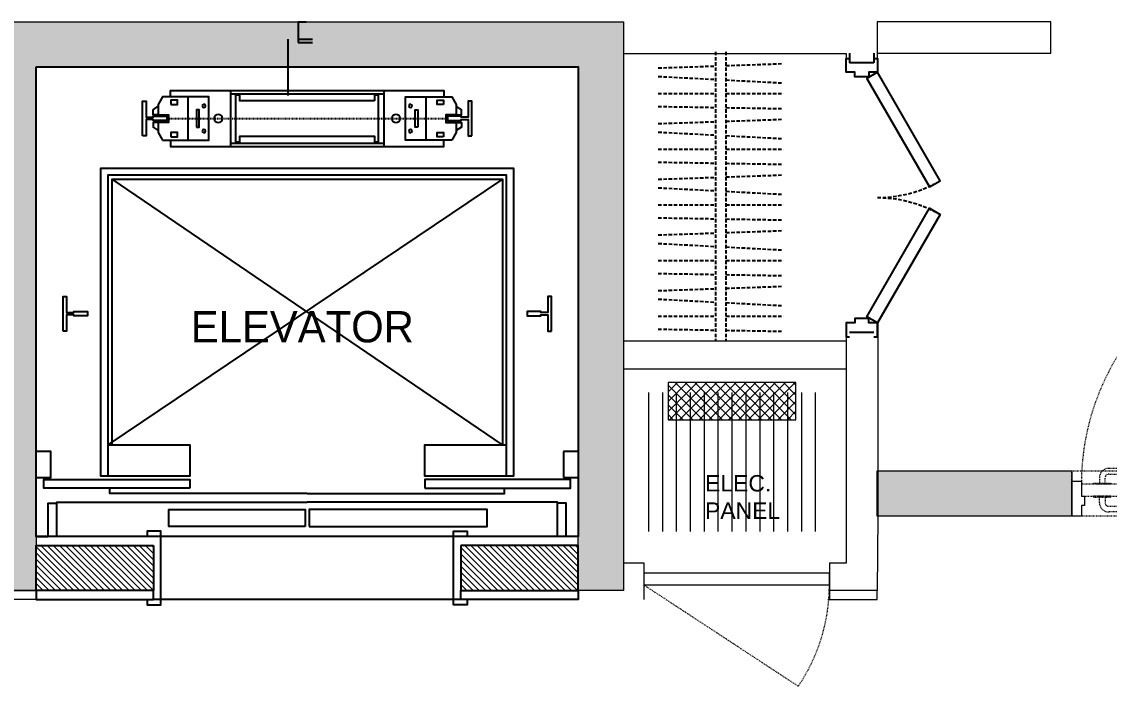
# Model space of a CAD drawing. Header units: inches. Extents: x 0 to 2865, y 0 to 4378.
# Drawn here: x 1399 to 1555.5, y 1289.4 to 1385 of the extents above; entities that cross this region are included whole.
import ezdxf

# ---------------------------------------------------------------- set-up
doc = ezdxf.new("R2010")
doc.units = ezdxf.units.IN
for name, pattern in [('CLINE', [1.05, 0.6, -0.125, 0.2, -0.125]), ('DASHED', [0.75, 0.5, -0.25]), ('HIDDEN', [0.375, 0.25, -0.125])]:
    doc.linetypes.add(name, pattern=pattern)
for name, color, linetype in [('22-016_Xref_2ND-6TH Floor Plan$0$DOOR', 4, 'Continuous'), ('22-016_Xref_2ND-6TH Floor Plan$0$DOOR-FINE', 250, 'DASHED'), ('22-016_Xref_2ND-6TH Floor Plan$0$FURNITURE-LIGHT', 252, 'DASHED'), ('22-016_Xref_2ND-6TH Floor Plan$0$WALL-INTERIOR', 6, 'Continuous'), ('22-016_Xref_2ND-6TH Floor Plan$0$WALL-STUD', 5, 'Continuous'), ('A-ELEVATOR', 9, 'Continuous'), ('A-WALL-EXTR', 2, 'Continuous'), ('A-WALL-INTR', 4, 'Continuous'), ('I-FURN', 8, 'Continuous'), ('I-Furn Text', 7, 'Continuous'), ('TTEXT', 7, 'Continuous')]:
    doc.layers.add(name, color=color, linetype=linetype)
doc.layers.add('A-WALL', color=113, linetype='Continuous', lineweight=9)
doc.layers.add('I-DOOR', color=6, linetype='Continuous', lineweight=20)
doc.styles.add('1 by 8 new', font='GOTHIC.TTF', dxfattribs={"height": 4.5})
doc.styles.add('A-ARCH-B01FL$0$Annotative', font='arial.ttf')
pattern_1 = [(135, (-3349.263856768874, 33405.36156460548), (-0.4419417382415924, -0.4419417382415921), [])]

# ---------------------------------------------------------------- blocks, each defined once
blk = doc.blocks.new('ELEV_CWT')
at = {"linetype": 'Continuous'}
for p, q in [((-279.5, 102), (-279.5, -102)), ((-279.5, 90), (279.5, 90)), ((279.5, -102), (279.5, 102)), ((-434.5, 79), (-434.5, -79)), ((434.5, 79), (434.5, -79)), ((-279.5, -90), (279.5, -90))]:
    blk.add_line(p, q, dxfattribs=at)
at = {"linetype": 'CLINE'}
blk.add_line((-512.5, 0), (512.5, 0), dxfattribs=at)
for points in [[(-499.5, 79), (-499.5, 102), (499.5, 102), (499.5, 79)], [(-544.5, 14), (-563.5, 14), (-563.5, 32), (-544.5, 44)], [(544.5, 14), (563.5, 14), (563.5, 32), (544.5, 44)], [(-544.5, -14), (-563.5, -14), (-563.5, -32), (-544.5, -45)], [(544.5, -14), (563.5, -14), (563.5, -32), (544.5, -45)], [(-499.5, -79), (-499.5, -102), (499.5, -102), (499.5, -79)]]:
    blk.add_lwpolyline(points)
at = {"linetype": 'Continuous'}
blk.add_lwpolyline([(245.5, -65), (-246.5, -65), (-246.5, -85), (-261.5, -85), (-261.5, 85), (-246.5, 85), (-246.5, 65), (245.5, 65), (245.5, 85), (260.5, 85), (260.5, -85), (245.5, -85)], close=True, dxfattribs=at)
for points in [[(-601.5, 63), (-601.5, -64), (-588.5, -63.99999999999865), (-588.5, -4.999999999999602), (-562.5, -5), (-562.5, -9), (-512.5, -9), (-512.5, 7), (-562.5, 7), (-562.5, 3.000000000000909), (-588.5, 3.000000000000909), (-588.5, 63.00000000000088)], [(-528.5, 79), (-359.5, 79), (-359.5, -79), (-528.5, -79), (-544.5, -51), (-544.5, -14), (-506.5, -14), (-506.5, 14), (-544.5, 14), (-544.5, 51), (-528.5, 79)], [(-498.5, 67), (-474.5, 67), (-474.5, 51), (-498.5, 51)], [(528.5, 79), (359.5, 79), (359.5, -79), (528.5, -79), (544.5, -51), (544.5, -14), (506.5, -14), (506.5, 14), (544.5, 14), (544.5, 51), (528.5, 79)], [(498.5, 67), (474.5, 67), (474.5, 51), (498.5, 51)], [(601.5, 63), (601.5, -64), (588.5, -63.99999999999865), (588.5, -4.999999999999602), (562.5, -5), (562.5, -9), (512.5, -9), (512.5, 7), (562.5, 7), (562.5, 3.000000000000909), (588.5, 3.000000000000909), (588.5, 63.00000000000088)], [(-404.5, 32), (-394.5, 32), (-394.5, -32), (-404.5, -32)], [(404.5, 32), (394.5, 32), (394.5, -32), (404.5, -32)], [(-498.5, -51), (-474.5, -51), (-474.5, -67), (-498.5, -67)], [(498.5, -51), (474.5, -51), (474.5, -67), (498.5, -67)]]:
    blk.add_lwpolyline(points, close=True)
for centre, radius in [((-377.5, 46), 6), ((377.5, 46), 6), ((-324.5, 0), 15), ((324.5, 0), 15), ((-377.5, -46), 6), ((377.5, -46), 6)]:
    blk.add_circle(centre, radius, dxfattribs=at)
for centre, start, end in [((-507.5, 13), 0, 90), ((507.5, 13), 90, 180), ((-507.5, -13), 270, 0), ((507.5, -13), 180, 270)]:
    blk.add_arc(centre, 1, start, end, dxfattribs=at)
blk = doc.blocks.new('*U47')
blk.add_lwpolyline([(1.375, 0.5), (2.25, -1.015544456622768), (17.83845726811989, 7.984455543377237), (16.96345726811989, 9.500000000000004)], close=True)
blk.add_lwpolyline([(-0.625, 0), (-0.625, 0.5), (1.375, 0.5), (1.375, -0.75), (1.999999999999773, -0.75), (2, -2.747277672297904), (1.375, -2.747277672297904), (1.375, -3.997277672297904), (-0.625, -3.997277672297904), (-0.625, -3.497277672297904)])
at = {"layer": '22-016_Xref_2ND-6TH Floor Plan$0$DOOR-FINE'}
blk.add_arc((1.375, 0.5), 18, 0, 27.2136904000545, dxfattribs=at)
at = {"layer": '22-016_Xref_2ND-6TH Floor Plan$0$WALL-INTERIOR'}
blk.add_line((0, 0), (0, -3.497277672297904), dxfattribs=at)
blk = doc.blocks.new('*U48')
blk.add_lwpolyline([(1.375, 0.5), (2.25, -1.015544456622768), (17.83845726811989, 7.984455543377237), (16.96345726811989, 9.500000000000004)], close=True)
blk.add_lwpolyline([(-0.625, 0), (-0.625, 0.5), (1.375, 0.5), (1.375, -0.75), (1.999999999999773, -0.75), (2, -2.749090497919249), (1.375, -2.749090497919249), (1.375, -3.999090497919249), (-0.625, -3.999090497919249), (-0.625, -3.499090497919249)])
at = {"layer": '22-016_Xref_2ND-6TH Floor Plan$0$DOOR-FINE'}
blk.add_arc((1.375, 0.5), 18, 0, 27.2136904000545, dxfattribs=at)
at = {"layer": '22-016_Xref_2ND-6TH Floor Plan$0$WALL-INTERIOR'}
blk.add_line((0, 0), (0, -3.499090497919249), dxfattribs=at)
blk = doc.blocks.new('*U46')
at = {"transparency": 33554636}
for p, q in [((0, 0.75), (41.53884544499657, 0.75)), ((0, -0.75), (41.53884544499657, -0.75))]:
    blk.add_line(p, q, dxfattribs=at)
for points in [[(1.973809422881633, 0.75), (1.685904529677828, 8.99451744317139)], [(4.039305834462, 0.75), (4.471023606186463, 8.98766581279233)], [(6, 0.75), (6, 9)], [(8.013091298696168, 0.75), (8.157071657935607, 8.998629256407776)], [(9.973809422881631, 0.75), (9.685904529677828, 8.99451744317139)], [(12.039305834462, 0.75), (12.47102360618646, 8.98766581279233)], [(14, 0.75), (14, 9)], [(16.01309129869617, 0.75), (16.15707165793561, 8.998629256407776)], [(17.97380942288163, 0.75), (17.68590452967783, 8.99451744317139)], [(20.039305834462, 0.75), (20.47102360618646, 8.98766581279233)], [(22, 0.75), (22, 9)], [(24.01309129869617, 0.75), (24.1570716579356, 8.998629256407776)], [(25.97380942288163, 0.75), (25.68590452967782, 8.99451744317139)], [(28.039305834462, 0.75), (28.47102360618646, 8.98766581279233)], [(30, 0.75), (30, 9)], [(32.01309129869617, 0.75), (32.1570716579356, 8.998629256407776)], [(33.97380942288163, 0.75), (33.68590452967783, 8.99451744317139)], [(36.039305834462, 0.75), (36.47102360618646, 8.98766581279233)], [(38, 0.75), (38, 9)], [(40.01309129869617, 0.75), (40.1570716579356, 8.998629256407776)], [(2.314095470323082, -8.99451744317139), (2.026190577119277, -0.7499999999999982)], [(3.528976393813082, -8.9876658127896), (3.960694165537403, -0.75)], [(6, -9), (6, -0.75)], [(7.842928342064395, -8.998629256407773), (7.986908701303833, -0.75)], [(10.31409547032308, -8.99451744317139), (10.02619057711928, -0.7499999999999982)], [(11.52897639381308, -8.9876658127896), (11.9606941655374, -0.75)], [(14, -9), (14, -0.75)], [(15.84292834206439, -8.998629256407773), (15.98690870130383, -0.75)], [(18.31409547032308, -8.99451744317139), (18.02619057711927, -0.7499999999999982)], [(19.52897639381308, -8.9876658127896), (19.9606941655374, -0.75)], [(22, -9), (22, -0.75)], [(23.84292834206439, -8.998629256407773), (23.98690870130383, -0.75)], [(26.31409547032308, -8.99451744317139), (26.02619057711927, -0.7499999999999982)], [(27.52897639381308, -8.9876658127896), (27.9606941655374, -0.75)], [(30, -9), (30, -0.75)], [(31.84292834206439, -8.998629256407773), (31.98690870130383, -0.75)], [(34.31409547032308, -8.99451744317139), (34.02619057711927, -0.7499999999999982)], [(35.52897639381308, -8.9876658127896), (35.9606941655374, -0.75)], [(38, -9), (38, -0.75)], [(39.84292834206439, -8.998629256407773), (39.98690870130383, -0.75)]]:
    blk.add_lwpolyline(points, dxfattribs=at)
blk = doc.blocks.new('D2')
at = {"layer": 'A-WALL-EXTR', "color": 8, "linetype": 'HIDDEN', "lineweight": 5, "ltscale": 0.1, "transparency": 33554636}
for points in [[(2.097039473683253, 1.39181286548046), (2.097039473697805, 36.60818713451954), (0.3470394736978051, 36.60818713451954), (0.3470394736868911, 1.39181286548046)], [(0.3470394736978051, 32.34926945752522), (0.3470394736978051, 34.83805657792982), (0.1986917547219491, 34.83805657792982), (0.1986917547219491, 32.34926945752522)], [(2.097039473697805, 32.34926945752522), (2.097039473697805, 34.83805657792982), (2.245387192659109, 34.83805657792982), (2.245387192659109, 32.34926945752522)]]:
    blk.add_lwpolyline(points, close=True, dxfattribs=at)
for points in [[(0.198691754736501, 33.18570679055847), (-0.5801337699085707, 33.18570679055847, 0.414213562373095), (-1.099350786320429, 32.66648977411751), (-1.099350786320429, 28.92311855114895), (-1.915263240702188, 28.92311855114895), (-1.915263240687636, 32.66648977411751, -0.4142135623730951), (-0.5801337699085707, 34.00161924492204), (0.198691754736501, 34.00161924492204)], [(2.245387192659109, 33.18570679055847), (3.024212717304181, 33.18570679055847, -0.414213562373095), (3.543429733716039, 32.66648977411751), (3.543429733716039, 28.92311855114895), (4.359342188097798, 28.92311855114895), (4.359342188083247, 32.66648977411751, 0.4142135623730951), (3.024212717304181, 34.00161924492204), (2.245387192659109, 34.00161924492204)]]:
    blk.add_lwpolyline(points, format="xyb", dxfattribs=at)
blk.add_arc((2.065450912747521, 1.312817616002079), 35.29538365404344, 2.970378970372265, 89.94872158119419, dxfattribs=at)
at = {"layer": 'I-DOOR', "color": 6, "lineweight": 5, "transparency": 33554636}
for points in [[(0.3470394736868911, 36.60818713451954), (0.3470394736978051, 36.14217836258103), (-1.007492690034269, 36.14217836258103), (-1.007492690034269, 36.60818713451954), (-2.5, 36.60818713451954), (-2.5, 38), (2.5, 38), (2.5, 36.60818713451954)], [(2.097039473683253, 1.39181286548046), (37.31341374272597, 1.39181286546318), (37.31341374272597, 3.14181286546318), (2.097039473683253, 3.141812865476822)], [(33.05449606573529, 3.14181286546318), (35.54328318613989, 3.14181286546318), (35.54328318613989, 3.290160584439036), (33.05449606573529, 3.290160584439036)], [(0.3470394736868911, 1.39181286548046), (0.3470394736978051, 1.857821637418965), (-1.007492690034269, 1.857821637418965), (-1.007492690034269, 1.39181286548046), (-2.5, 1.39181286548046), (-2.5, 0), (2.5, 0), (2.5, 1.39181286548046)], [(33.05449606573529, 1.39181286546318), (35.54328318613989, 1.39181286546318), (35.54328318613989, 1.243465146501876), (33.05449606573529, 1.243465146501876)]]:
    blk.add_lwpolyline(points, close=True, dxfattribs=at)
for points in [[(33.89093339876854, 3.290160584424484), (33.89093339876854, 4.068986109069556, 0.414213562373095), (33.37171638232394, 4.588203125481414), (29.62834515935538, 4.588203125481414), (29.62834515935538, 5.404115579863173), (33.37171638232394, 5.404115579848622, -0.4142135623730951), (34.70684585312847, 4.068986109069556), (34.70684585312847, 3.290160584424484)], [(33.89093339876854, 1.243465146501876), (33.89093339876854, 0.4646396218568043, -0.414213562373095), (33.37171638232394, -0.05457739455505362), (29.62834515935538, -0.05457739455505362), (29.62834515935538, -0.8704898489368134), (33.37171638232394, -0.8704898489222614, 0.4142135623730951), (34.70684585312847, 0.4646396218568043), (34.70684585312847, 1.243465146501876)]]:
    blk.add_lwpolyline(points, format="xyb", dxfattribs=at)

msp = doc.modelspace()

# ---------------------------------------------------------------- hatches: boundary and pattern name
at = {"layer": 'A-WALL', "lineweight": 5, "transparency": 33554636}
h = msp.add_hatch(color=8, dxfattribs=at)
h.dxf.hatch_style = 1
h.paths.add_polyline_path([(1401.046375780898, 1303.161702188268), (1394.546375780898, 1303.161702188268), (1394.546375780894, 1384.966826151239), (1485.546375780894, 1384.966826151239), (1485.546375780894, 1303.161702188268), (1479.046375780894, 1303.161702188268), (1479.046375780894, 1378.466826151239), (1401.046375780894, 1378.466826151239)])
h = msp.add_hatch(color=8, dxfattribs=at)
h.dxf.hatch_style = 1
h.paths.add_polyline_path([(1522.046375780879, 1320.384142817894), (1550.046375780879, 1320.384142817892), (1550.046375780879, 1313.884142817892), (1522.046375780879, 1313.884142817894)])
h = msp.add_hatch(dxfattribs=at)
h.set_pattern_fill('ANSI31', color=8, scale=5, angle=89.99999999999999)
h.set_pattern_definition(pattern_1)
h.paths.add_polyline_path([(1417.93835237878, 1309.661702188268), (1417.93835237878, 1303.161702188268), (1401.046375780894, 1303.161702188268), (1401.046375780894, 1309.661702188268)])
h = msp.add_hatch(dxfattribs=at)
h.set_pattern_fill('ANSI31', color=8, scale=5, angle=89.99999999999999)
h.set_pattern_definition(pattern_1)
h.paths.add_polyline_path([(1462.154399183008, 1309.661702188268), (1462.154399183008, 1303.161702188268), (1479.046375780894, 1303.161702188268), (1479.046375780894, 1309.661702188268)])
at = {"layer": 'A-WALL-EXTR', "linetype": 'HIDDEN', "lineweight": 5, "ltscale": 0.1, "transparency": 33554636}
h = msp.add_hatch(dxfattribs=at)
h.set_pattern_fill('_USER', color=8, angle=-45.00000000000001, double=1, pattern_type=0)
h.set_pattern_definition([(315, (556.9476954152888, 4183.995142627565), (0.7071067811865477, 0.7071067811865475), []), (44.99999999999999, (556.9476954152888, 4183.995142627565), (-0.7071067811865474, 0.7071067811865477), [])])
h.paths.add_polyline_path([(1510.372162592481, 1327.729438105419), (1510.372162592481, 1333.090883525229), (1491.974753488379, 1333.090883525229), (1491.974753488379, 1327.729438105419)])
at = {"layer": 'I-FURN', "lineweight": 5, "transparency": 33554636}
h = msp.add_hatch(dxfattribs=at)
h.set_pattern_fill('_USER', color=8, scale=2, angle=-90.00000000000001, pattern_type=0)
h.set_pattern_definition([(270, (5405.19867923026, 2185.561393626917), (2, -8.572527594031472e-16), [])])
h.paths.add_polyline_path([(1514.402424218759, 1331.647914526045), (1488.676991832326, 1331.647914526045), (1488.676991832326, 1311.647914526045), (1514.402424218759, 1311.647914526045)])

# ---------------------------------------------------------------- linework, layer by layer
at = {"layer": '22-016_Xref_2ND-6TH Floor Plan$0$WALL-INTERIOR', "color": 8, "transparency": 33554636}
for p, q in [((1438.762882822735, 1384.966386017352), (1438.762882822735, 1381.966386017352)), ((1438.762882822735, 1381.966386017352), (1440.796375804592, 1381.966386017352)), ((1518.100184595507, 1380.466826151284, -2.48068543880341e-09), (1518.100184595511, 1379.071460733323, -2.48068543880341e-09)), ((1521.600184595507, 1380.466826151284, -2.48068543880341e-09), (1521.600184595507, 1379.07140256712, -2.48068543880341e-09))]:
    msp.add_line(p, q, dxfattribs=at)
at = {"layer": '22-016_Xref_2ND-6TH Floor Plan$0$WALL-STUD', "color": 8, "transparency": 33554636}
for p, q in [((1438.762882822735, 1384.966386017352), (1439.888311961626, 1384.966386017352)), ((1437.296375780894, 1374.350878871389), (1437.296375780894, 1382.466386017352)), ((1438.762850961823, 1382.466386017352), (1440.796375804592, 1382.466386017352)), ((1438.762882822735, 1382.466386017352), (1439.888311961626, 1382.466386017352))]:
    msp.add_line(p, q, dxfattribs=at)
at = {"layer": 'A-ELEVATOR', "color": 8, "transparency": 33554636}
for p, q in [((1401.046375780894, 1310.939261558645), (1401.046375780894, 1378.466826151239)), ((1468.132992536448, 1362.309344780865), (1411.369207803116, 1324.128238854938)), ((1468.132992536448, 1324.128238854938), (1411.95975902534, 1362.309344780861)), ((1479.046375780894, 1323.143986817905), (1476.920391380892, 1323.143986817905)), ((1476.920391380892, 1323.143986817905), (1476.920391380892, 1319.403829077165)), ((1476.920391380892, 1319.403829077165), (1479.046375780894, 1319.403829077165)), ((1462.154399183008, 1301.88414281789), (1417.93835237878, 1301.88414281789))]:
    msp.add_line(p, q, dxfattribs=at)
for points in [[(1411.369207803116, 1324.128238854938), (1423.135001065119, 1324.128238854938), (1423.135001065119, 1319.64004956605), (1410.345585684598, 1319.64004956605), (1410.345585684598, 1363.923518121604), (1469.707795795708, 1363.923518121604), (1469.707795795708, 1319.64004956605), (1456.957750496669, 1319.64004956605), (1456.957750496669, 1324.128238854938), (1468.723543758671, 1324.128238854938)], [(1468.723543758671, 1319.600679484568), (1468.723543758671, 1362.899896003085), (1411.369207803116, 1362.899896003085), (1411.369207803116, 1319.64004956605)], [(1411.95975902534, 1324.128238854938), (1411.95975902534, 1362.309344780861), (1468.132992536448, 1362.309344780865), (1468.132992536448, 1324.128238854938)], [(1401.046375780894, 1319.403829077165), (1403.172360180892, 1319.403829077165), (1403.172360180892, 1323.143986817905), (1401.046375780894, 1323.143986817905)], [(1440.046375780894, 1317.120364351235), (1411.644798373487, 1317.120364351235), (1411.644798373487, 1317.868395899383)], [(1440.046375780894, 1317.120364351235), (1468.447953188301, 1317.120364351235), (1468.447953188301, 1317.868395899383)], [(1401.046375780894, 1310.939261558641), (1402.778659366079, 1310.939261558641), (1402.778659366079, 1315.742411499382), (1404.038501973486, 1315.742411499382)], [(1404.038501973486, 1310.939261558641), (1404.038501973486, 1315.860521743828), (1440.046375780894, 1315.860521743828)], [(1476.054249588302, 1310.939261558641), (1476.054249588302, 1315.860521743828), (1440.046375780894, 1315.860521743828)], [(1479.046375780894, 1310.939261558641), (1477.314092195709, 1310.939261558641), (1477.314092195709, 1315.742411499382), (1476.054249588302, 1315.742411499382)]]:
    msp.add_lwpolyline(points, dxfattribs=at)
for points in [[(1404.912514440155, 1340.466822669751), (1404.912514440155, 1345.466823017899), (1405.424325499414, 1345.466823017899), (1405.424325499414, 1343.143988210494), (1406.447947617929, 1343.143988210494), (1406.447947617929, 1343.301468536419), (1408.416451692006, 1343.301468536419), (1408.416451692006, 1342.671547232717), (1406.447947617929, 1342.671547232717), (1406.447947617929, 1342.829027558641), (1405.424325499414, 1342.829027558641), (1405.424325499414, 1340.466822669751)], [(1475.180237121636, 1340.466822669751), (1475.180237121636, 1345.466823017902), (1474.668426062377, 1345.466823017902), (1474.668426062377, 1343.143988210494), (1473.644803943858, 1343.143988210494), (1473.644803943858, 1343.301468536419), (1471.676299869781, 1343.301468536419), (1471.676299869781, 1342.671547232717), (1473.644803943858, 1342.671547232717), (1473.644803943858, 1342.829027558641), (1474.668426062377, 1342.829027558641), (1474.668426062377, 1340.466822669751)], [(1423.135001065119, 1317.868395899383), (1402.152593016497, 1317.868395899383), (1402.152593016497, 1319.128238506791), (1423.135001065119, 1319.128238506791)], [(1456.957750496669, 1317.868395899383), (1477.940158545291, 1317.868395899383), (1477.940158545291, 1319.128238506791), (1456.957750496669, 1319.128238506791)], [(1439.766522300026, 1312.395954573455), (1420.128198358827, 1312.395954573455), (1420.128198358827, 1314.843821911262), (1439.766522300026, 1314.843821911262)], [(1440.326229261762, 1312.395954573455), (1465.964553202961, 1312.395954573455), (1465.964553202961, 1314.843821911262), (1440.326229261762, 1314.843821911262)]]:
    msp.add_lwpolyline(points, close=True, dxfattribs=at)
at = {"layer": 'A-WALL', "color": 8, "lineweight": 5, "transparency": 33554636}
for p, q in [((1522.046375780883, 1384.966826151284, -1.52020798819865e-09), (1522.046375780883, 1379.696868901044, -2.682598651544489e-09)), ((1485.546375780894, 1380.416883514779), (1517.59915440988, 1380.416883514779)), ((1517.59915440988, 1380.416883514779), (1517.59915440988, 1379.696942809037, -2.682598651545018e-09)), ((1522.15655564181, 1341.765193783203), (1522.15655564181, 1313.884142817894)), ((1517.656555641821, 1307.161702188268), (1517.656555641821, 1339.666621918686)), ((1485.54637578089, 1339.068724053468), (1517.656555641821, 1339.068724053468)), ((1485.54637578089, 1335.068724053468), (1517.656555641821, 1335.068724053468)), ((1522.15655564181, 1313.884142817894), (1522.046375780879, 1303.161702188268)), ((1485.54637578089, 1307.161702188268), (1488.474244405828, 1307.161702188268)), ((1488.474244405828, 1307.161702188268), (1488.474244405828, 1301.884142817898)), ((1515.184591354537, 1307.161702188268), (1517.656555641821, 1307.161702188268)), ((1515.184591354537, 1307.161702188268), (1515.184591354537, 1301.884142817898))]:
    msp.add_line(p, q, dxfattribs=at)
at = {"layer": 'A-WALL', "color": 8, "transparency": 33554636}
msp.add_lwpolyline([(1401.046375780898, 1303.161702188268), (1394.546375780898, 1303.161702188268), (1394.546375780894, 1384.966826151239), (1485.546375780894, 1384.966826151239), (1485.546375780894, 1303.161702188268), (1479.046375780894, 1303.161702188268), (1479.046375780894, 1378.466826151239), (1401.046375780894, 1378.466826151239)], close=True, dxfattribs=at)
at = {"layer": 'A-WALL', "color": 8, "lineweight": 5, "transparency": 33554636}
for points in [[(1522.046375780894, 1384.966826151284), (1522.046375780898, 1380.466826151295), (1547.046375780879, 1380.466826151168), (1547.046375780879, 1384.966826151157)], [(1522.046375780879, 1320.384142817894), (1550.046375780879, 1320.384142817892), (1550.046375780879, 1313.884142817892), (1522.046375780879, 1313.884142817894)]]:
    msp.add_lwpolyline(points, close=True, dxfattribs=at)
for points in [[(1391.618507155959, 1303.161702188268), (1401.046375780894, 1303.161702188268), (1401.046375780894, 1301.884142817898), (1391.618507155959, 1301.884142817898)], [(1514.944235128514, 1301.884142817898), (1522.046375780879, 1301.884142817898), (1522.046375780879, 1303.161702188268), (1515.08707551509, 1303.161702188268)]]:
    msp.add_lwpolyline(points, dxfattribs=at)
at = {"layer": 'A-WALL-EXTR', "color": 8, "linetype": 'HIDDEN', "lineweight": 5, "ltscale": 0.1, "transparency": 33554636}
msp.add_lwpolyline([(1550.046375780879, 1320.384142817892), (1588.046375780879, 1320.384142817892), (1588.046375780879, 1313.884142817892), (1550.046375780879, 1313.884142817892)], close=True, dxfattribs=at)
msp.add_lwpolyline([(1488.474244405821, 1303.985479113905), (1510.713616131965, 1289.406197430694, 0.1498883181390293), (1515.184591354529, 1303.985479113901, 1.014959076355509)], format="xyb", dxfattribs=at)
at = {"layer": 'A-WALL-INTR', "color": 8, "transparency": 33554636}
for points in [[(1417.014878114223, 1301.884142817898), (1417.014878114223, 1301.096741188268), (1418.9833821883, 1301.096741188268), (1418.9833821883, 1311.726663188268), (1417.014878114223, 1311.726663188268), (1417.014878114223, 1310.939261558638)], [(1463.077873447561, 1301.884142817898), (1463.077873447561, 1301.096741188268), (1461.109369373484, 1301.096741188268), (1461.109369373484, 1311.726663188268), (1463.077873447561, 1311.726663188268), (1463.077873447561, 1310.939261558638)]]:
    msp.add_lwpolyline(points, dxfattribs=at)
for points in [[(1417.93835237878, 1309.661702188268), (1417.93835237878, 1303.161702188268), (1401.046375780894, 1303.161702188268), (1401.046375780894, 1309.661702188268)], [(1462.154399183008, 1309.661702188268), (1462.154399183008, 1303.161702188268), (1479.046375780894, 1303.161702188268), (1479.046375780894, 1309.661702188268)], [(1417.93835237878, 1301.88414281789), (1417.93835237878, 1303.16170218826), (1401.046375780894, 1303.161702188268), (1401.046375780894, 1301.884142817898)], [(1462.154399183008, 1301.88414281789), (1462.154399183008, 1303.16170218826), (1479.046375780894, 1303.161702188268), (1479.046375780894, 1301.884142817898)]]:
    msp.add_lwpolyline(points, close=True, dxfattribs=at)
at = {"layer": 'Defpoints', "color": 8, "transparency": 33554636}
msp.add_lwpolyline([(1401.046375780894, 1378.466826151239), (1479.046375780894, 1378.466826151239), (1479.046375780894, 1310.939261558645), (1401.046375780894, 1310.939261558645)], close=True, dxfattribs=at)
at = {"layer": 'I-DOOR', "color": 8, "lineweight": 5, "transparency": 33554636}
for p, q in [((1488.474244405828, 1305.735479113905), (1488.474244405821, 1303.985479113905)), ((1488.474244405821, 1305.73547911391), (1515.184591354529, 1305.735479113782)), ((1515.184591354529, 1303.985479113778), (1515.184591354537, 1305.735479113774)), ((1488.474244405821, 1303.985479113905), (1515.184591354529, 1303.985479113778))]:
    msp.add_line(p, q, dxfattribs=at)
at = {"layer": 'I-FURN', "color": 8, "lineweight": 5, "transparency": 33554636}
msp.add_lwpolyline([(1510.372162592481, 1327.729438105419), (1510.372162592481, 1333.090883525229), (1491.974753488379, 1333.090883525229), (1491.974753488379, 1327.729438105419)], close=True, dxfattribs=at)

# ---------------------------------------------------------------- block references
at = {"layer": '22-016_Xref_2ND-6TH Floor Plan$0$DOOR', "color": 8, "transparency": 33554636, "yscale": 1.000757998480005, "zscale": 1.000757998480005}
for name, p, xscale, rotation in [('*U48', (1521.601265817069, 1379.071402549152, -1.27618387434213e-09), 1.000757998480005, 269.9990478063124), ('*U47', (1521.600073751812, 1340.29203013083, -1.27618387434213e-09), -1.000757998480005, 269.9990478063125)]:
    msp.add_blockref(name, p, dxfattribs=dict(at, xscale=xscale, rotation=rotation))
at = {"layer": '22-016_Xref_2ND-6TH Floor Plan$0$FURNITURE-LIGHT', "color": 8, "lineweight": -3, "transparency": 33554636, "xscale": 1.000755996964008, "yscale": 1.000755996964008, "zscale": 1.000755996964008, "rotation": 270.0009521936876}
msp.add_blockref('*U46', (1499.554586190403, 1380.638985207378), dxfattribs=at)
at = {"layer": 'A-ELEVATOR', "color": 8, "transparency": 33554636, "xscale": -0.03937008148148134, "yscale": 0.03937008148148134, "zscale": 0.03937008148148134, "rotation": 180}
msp.add_blockref('ELEV_CWT', (1440.046375780894, 1371.049502869752), dxfattribs=at)
at = {"layer": 'I-DOOR', "color": 8, "lineweight": 5, "transparency": 33554636, "rotation": 90.00000000000001}
msp.add_blockref('D2', (1588.046375780879, 1316.384142817892), dxfattribs=at)

# ---------------------------------------------------------------- texts
at = {"layer": 'I-Furn Text', "color": 8, "lineweight": 5, "transparency": 33554636, "insert": (1439.34936595858, 1343.358621750634), "char_height": 4.5, "width": 38.47192046227057, "attachment_point": 2, "style": '1 by 8 new'}
msp.add_mtext('ELEVATOR', dxfattribs=at)
at = {"layer": 'TTEXT', "color": 8, "lineweight": 5, "ltscale": 0.001, "transparency": 33554636, "insert": (1497.291572283284, 1316.628997634403), "char_height": 2.360949529689595, "attachment_point": 4, "style": 'A-ARCH-B01FL$0$Annotative'}
msp.add_mtext('ELEC.\\PPANEL', dxfattribs=at)

doc.saveas('drawing.dxf')
